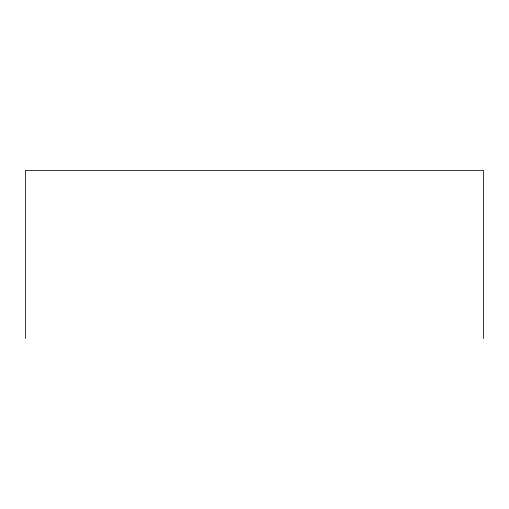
<?xml version="1.0" encoding="UTF-8"?>
<svg xmlns="http://www.w3.org/2000/svg" width="509" height="509" viewBox="0 0 509 509"><rect width="100%" height="100%" fill="white"/><g stroke="black" fill="none" stroke-linecap="round" stroke-linejoin="round"><path stroke-width="0.76" d="M483.55 338.574L483.55 170.426L25.45 170.426L25.45 338.574"/></g></svg>
